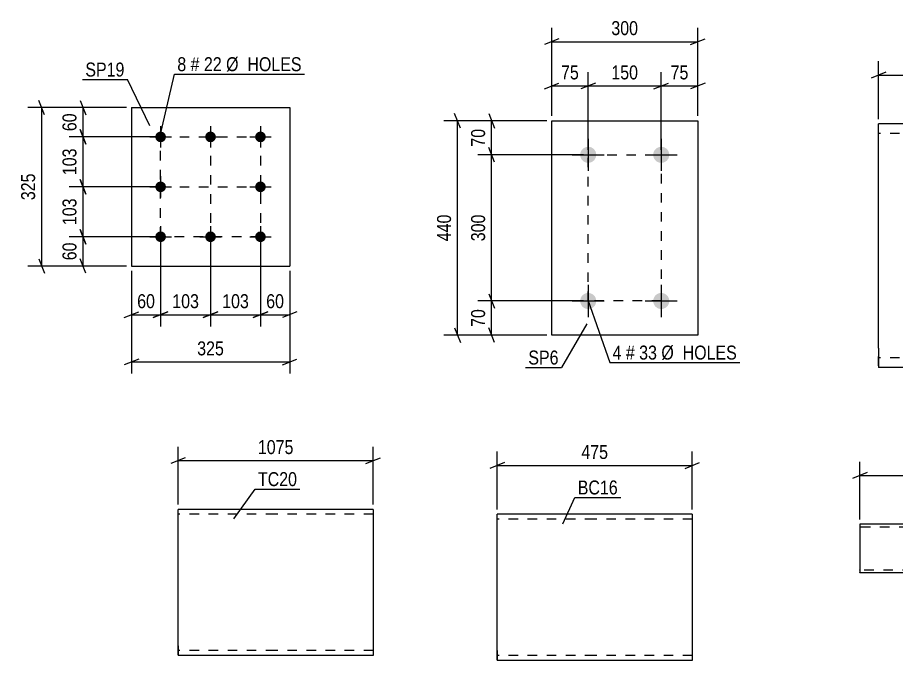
# Model space of a CAD drawing. Header units: millimetres. Extents: x 0 to 2086, y 0 to 594.
# Drawn here: x 510.1 to 690.6, y 319.6 to 451.5 of the extents above; entities that cross this region are included whole.
import ezdxf

# ---------------------------------------------------------------- set-up
doc = ezdxf.new("R2010")
doc.units = ezdxf.units.MM
doc.linetypes.add('DXK_LINE_DOT2', pattern=[3.9198, 1.9599, -1.9599])
doc.styles.add('Arial Narrow', font='ARIALN.TTF', dxfattribs={"height": 0.2})

# ---------------------------------------------------------------- blocks, each defined once
blk = doc.blocks.new('Part-284858482-12657 - 12656')
at = {"color": 2, "linetype": 'Continuous'}
for p, q in [((563.03, 350.57), (543.03, 350.57)), ((543.03, 322.57), (543.03, 350.57)), ((583.13, 350.57), (563.13, 350.57)), ((583.13, 350.57), (583.13, 320.57)), ((543.03, 322.57), (543.03, 320.57)), ((563.03, 320.57), (543.03, 320.57)), ((583.13, 320.57), (563.13, 320.57))]:
    blk.add_line(p, q, dxfattribs=at)
at = {"color": 7, "linetype": 'DXK_LINE_DOT2'}
for p, q in [((563.03, 349.57), (543.03, 349.57)), ((583.13, 349.57), (563.13, 349.57)), ((543.03, 320.72), (543.03, 322.57)), ((543.03, 321.57), (543.03, 321.65)), ((563.03, 321.57), (543.03, 321.57)), ((583.13, 321.57), (563.13, 321.57)), ((583.13, 321.57), (583.13, 321.65))]:
    blk.add_line(p, q, dxfattribs=at)
blk = doc.blocks.new('Part-284858482-12666 - 12665')
at = {"color": 2, "linetype": 'Continuous'}
for p, q in [((628.55, 349.57), (608.55, 349.57)), ((608.55, 321.57), (608.55, 349.57)), ((648.65, 349.57), (628.65, 349.57)), ((648.65, 349.57), (648.65, 319.57)), ((608.55, 321.57), (608.55, 319.57)), ((628.55, 319.57), (608.55, 319.57)), ((648.65, 319.57), (628.65, 319.57))]:
    blk.add_line(p, q, dxfattribs=at)
at = {"color": 7, "linetype": 'DXK_LINE_DOT2'}
for p, q in [((628.55, 348.57), (608.55, 348.57)), ((648.65, 348.57), (628.65, 348.57)), ((608.55, 319.72), (608.55, 321.57)), ((608.55, 320.57), (608.55, 320.64)), ((628.55, 320.57), (608.55, 320.57)), ((648.65, 320.57), (628.65, 320.57)), ((648.65, 320.57), (648.65, 320.64))]:
    blk.add_line(p, q, dxfattribs=at)
blk = doc.blocks.new('Part-284858482-12704 - 12703')
at = {"color": 2, "linetype": 'Continuous'}
for p, q in [((533.46, 433.02), (533.46, 400.52)), ((533.46, 433.02), (565.96, 433.02)), ((565.96, 433.02), (565.96, 400.52)), ((533.46, 400.52), (565.96, 400.52))]:
    blk.add_line(p, q, dxfattribs=at)
blk = doc.blocks.new('Bolt-284858482-12705 - 12703')
at = {"linetype": 'Continuous'}
for points in [[(539.46, 428.12, -1), (539.46, 425.92, -1)], [(549.71, 428.12, -1), (549.71, 425.92, -1)], [(559.96, 428.12, -1), (559.96, 425.92, -1)], [(539.46, 417.87, -1), (539.46, 415.67, -1)], [(559.96, 417.87, -1), (559.96, 415.67, -1)], [(539.46, 407.62, -1), (539.46, 405.42, -1)], [(549.71, 407.62, -1), (549.71, 405.42, -1)], [(559.96, 407.62, -1), (559.96, 405.42, -1)]]:
    blk.add_hatch(color=1, dxfattribs=at).paths.add_polyline_path(points)
at = {"color": 1, "linetype": 'Continuous'}
for p, q in [((539.46, 429.22), (539.46, 424.82)), ((549.71, 429.22), (549.71, 424.82)), ((559.96, 429.22), (559.96, 424.82)), ((537.26, 427.02), (541.66, 427.02)), ((547.51, 427.02), (551.91, 427.02)), ((557.76, 427.02), (562.16, 427.02)), ((539.46, 418.97), (539.46, 414.57)), ((559.96, 418.97), (559.96, 414.57)), ((537.26, 416.77), (541.66, 416.77)), ((557.76, 416.77), (562.16, 416.77)), ((539.46, 408.72), (539.46, 404.32)), ((549.71, 408.72), (549.71, 404.32)), ((559.96, 408.72), (559.96, 404.32)), ((537.26, 406.52), (541.66, 406.52)), ((547.51, 406.52), (551.91, 406.52)), ((557.76, 406.52), (562.16, 406.52))]:
    blk.add_line(p, q, dxfattribs=at)
blk = doc.blocks.new('Part-284858482-12714 - 12713')
at = {"color": 2, "linetype": 'Continuous'}
for p, q in [((619.77, 386.34), (619.77, 430.34)), ((619.77, 430.34), (649.77, 430.34)), ((649.77, 430.34), (649.77, 386.34)), ((649.77, 386.34), (619.77, 386.34))]:
    blk.add_line(p, q, dxfattribs=at)
blk = doc.blocks.new('Bolt-284858482-12715 - 12713')
at = {"linetype": 'Continuous'}
for points in [[(627.27, 424.99, -1), (627.27, 421.69, -1)], [(642.27, 424.99, -1), (642.27, 421.69, -1)], [(627.27, 394.99, -1), (627.27, 391.69, -1)], [(642.27, 394.99, -1), (642.27, 391.69, -1)]]:
    blk.add_hatch(color=1, dxfattribs=at).paths.add_polyline_path(points)
at = {"color": 1, "linetype": 'Continuous'}
for p, q in [((627.27, 426.64), (627.27, 420.04)), ((642.27, 426.64), (642.27, 420.04)), ((623.97, 423.34), (630.57, 423.34)), ((638.97, 423.34), (645.57, 423.34)), ((627.27, 396.64), (627.27, 390.04)), ((642.27, 396.64), (642.27, 390.04)), ((623.97, 393.34), (630.57, 393.34)), ((638.97, 393.34), (645.57, 393.34))]:
    blk.add_line(p, q, dxfattribs=at)
blk = doc.blocks.new('Part-284858482-12807 - 12806')
at = {"color": 2, "linetype": 'Continuous'}
for p, q in [((716.8, 347.51), (683.05, 347.51)), ((683.05, 347.51), (683.05, 337.6)), ((716.76, 347.42), (713.15, 337.51)), ((716.8, 347.51), (716.76, 347.42)), ((683.05, 337.51), (683.05, 337.6)), ((713.15, 337.51), (683.05, 337.51))]:
    blk.add_line(p, q, dxfattribs=at)
at = {"color": 7, "linetype": 'DXK_LINE_DOT2'}
for p, q in [((716.58, 346.91), (683.05, 346.91)), ((683.05, 338.11), (683.05, 338.16)), ((713.37, 338.11), (683.05, 338.11)), ((713.37, 338.11), (713.39, 338.16))]:
    blk.add_line(p, q, dxfattribs=at)
blk = doc.blocks.new('Part-284858482-12867 - 12866')
at = {"color": 2, "linetype": 'Continuous'}
for p, q in [((706.91, 429.69), (686.91, 429.69)), ((686.91, 383.69), (686.91, 429.69)), ((727.01, 429.69), (707.01, 429.69)), ((727.01, 429.69), (727.01, 379.69)), ((686.91, 383.69), (686.91, 379.69)), ((706.91, 379.69), (686.91, 379.69)), ((727.01, 379.69), (707.01, 379.69))]:
    blk.add_line(p, q, dxfattribs=at)
at = {"color": 7, "linetype": 'DXK_LINE_DOT2'}
for p, q in [((706.91, 427.69), (686.91, 427.69)), ((727.01, 427.69), (707.01, 427.69)), ((686.91, 380), (686.91, 383.69)), ((706.91, 381.69), (686.91, 381.69)), ((727.01, 381.69), (707.01, 381.69))]:
    blk.add_line(p, q, dxfattribs=at)
blk = doc.blocks.new('Rectangle-284858482-14348 - 12703')
at = {"color": 1, "linetype": 'DXK_LINE_DOT2'}
blk.add_lwpolyline([(539.46, 427.02), (559.96, 427.02), (559.96, 406.52), (539.46, 406.52), (539.46, 427.02)], close=True, dxfattribs=at)
blk = doc.blocks.new('Rectangle-284858482-14485 - 12713')
at = {"color": 1, "linetype": 'DXK_LINE_DOT2'}
blk.add_lwpolyline([(627.27, 423.34), (642.27, 423.34), (642.27, 393.34), (627.27, 393.34), (627.27, 423.34)], close=True, dxfattribs=at)
blk = doc.blocks.new('Line-284858482-14358 - 12703')
at = {"color": 1, "linetype": 'DXK_LINE_DOT2'}
blk.add_line((539.46, 416.77), (559.96, 416.77), dxfattribs=at)
blk = doc.blocks.new('Line-284858482-14365 - 12703')
at = {"color": 1, "linetype": 'DXK_LINE_DOT2'}
blk.add_line((549.71, 427.02), (549.71, 406.52), dxfattribs=at)
blk = doc.blocks.new('StraightDimension-284858482-12883 - 12656')
at = {"color": 7, "linetype": 'Continuous'}
for p, q in [((543.03, 351.57), (543.03, 363.42)), ((583.13, 351.57), (583.13, 363.42)), ((544.53, 361.17), (541.53, 359.97)), ((581.63, 359.97), (584.63, 361.17)), ((543.03, 360.57), (583.13, 360.57))]:
    blk.add_line(p, q, dxfattribs=at)
at = {"color": 0}
blk.add_wipeout([(567.34, 361.32), (567.34, 365.52), (558.83, 365.52), (558.83, 361.32)], dxfattribs=at)
at = {"color": 3, "style": 'Arial Narrow'}
blk.add_text('1075', height=2.863, dxfattribs=at).set_placement((559.43, 361.92))
blk = doc.blocks.new('StraightDimension-284858482-12887 - 12665')
at = {"color": 7, "linetype": 'Continuous'}
for p, q in [((608.55, 350.57), (608.55, 362.42)), ((648.65, 350.57), (648.65, 362.42)), ((610.05, 360.17), (607.05, 358.97)), ((608.55, 359.57), (648.65, 359.57)), ((647.15, 358.97), (650.15, 360.17))]:
    blk.add_line(p, q, dxfattribs=at)
at = {"color": 0}
blk.add_wipeout([(631.95, 360.32), (631.95, 364.52), (625.26, 364.52), (625.26, 360.32)], dxfattribs=at)
at = {"color": 3, "style": 'Arial Narrow'}
blk.add_text('475', height=2.863, dxfattribs=at).set_placement((625.86, 360.92))
blk = doc.blocks.new('StraightDimension-284858482-12971 - 12703')
at = {"color": 7, "linetype": 'Continuous'}
for p, q in [((522.92, 434.52), (524.12, 431.52)), ((532.46, 433.02), (520.67, 433.02)), ((523.52, 427.02), (523.52, 433.02)), ((524.12, 425.52), (522.92, 428.52)), ((538.46, 427.02), (520.67, 427.02))]:
    blk.add_line(p, q, dxfattribs=at)
at = {"color": 0}
blk.add_wipeout([(522.77, 432.45), (518.57, 432.45), (518.57, 427.59), (522.77, 427.59)], dxfattribs=at)
at = {"color": 3, "style": 'Arial Narrow'}
blk.add_text('60', height=2.863, rotation=90.0002, dxfattribs=at).set_placement((522.17, 428.19))
blk = doc.blocks.new('StraightDimension-284858482-19648 - 12703')
at = {"color": 7, "linetype": 'Continuous'}
for p, q in [((539.46, 405.52), (539.46, 388.12)), ((549.71, 405.52), (549.71, 388.12)), ((537.96, 389.92), (540.96, 391.12)), ((539.46, 390.52), (549.71, 390.52)), ((551.21, 391.12), (548.21, 389.92))]:
    blk.add_line(p, q, dxfattribs=at)
at = {"color": 0}
blk.add_wipeout([(547.93, 391.27), (547.93, 395.47), (541.25, 395.47), (541.25, 391.27)], dxfattribs=at)
at = {"color": 3, "style": 'Arial Narrow'}
blk.add_text('103', height=2.863, dxfattribs=at).set_placement((541.85, 391.87))
blk = doc.blocks.new('StraightDimension-284858482-12974 - 12703')
at = {"color": 7, "linetype": 'Continuous'}
for p, q in [((522.92, 408.02), (524.12, 405.02)), ((538.46, 406.52), (520.67, 406.52)), ((523.52, 400.52), (523.52, 406.52)), ((524.12, 399.02), (522.92, 402.02)), ((532.46, 400.52), (520.67, 400.52))]:
    blk.add_line(p, q, dxfattribs=at)
at = {"color": 0}
blk.add_wipeout([(522.77, 405.95), (518.57, 405.95), (518.57, 401.09), (522.77, 401.09)], dxfattribs=at)
at = {"color": 3, "style": 'Arial Narrow'}
blk.add_text('60', height=2.863, rotation=90.0002, dxfattribs=at).set_placement((522.17, 401.69))
blk = doc.blocks.new('StraightDimension-284858482-12987 - 12703')
at = {"color": 7, "linetype": 'Continuous'}
for p, q in [((515.63, 431.52), (514.43, 434.52)), ((532.46, 433.02), (512.18, 433.02)), ((515.03, 400.52), (515.03, 433.02)), ((514.43, 402.02), (515.63, 399.02)), ((532.46, 400.52), (512.18, 400.52))]:
    blk.add_line(p, q, dxfattribs=at)
at = {"color": 0}
blk.add_wipeout([(514.28, 420.11), (510.08, 420.11), (510.08, 413.43), (514.28, 413.43)], dxfattribs=at)
at = {"color": 3, "style": 'Arial Narrow'}
blk.add_text('325', height=2.863, rotation=90.0002, dxfattribs=at).set_placement((513.68, 414.03))
blk = doc.blocks.new('StraightDimension-284858482-12991 - 12703')
at = {"color": 7, "linetype": 'Continuous'}
for p, q in [((559.96, 405.52), (559.96, 388.12)), ((565.96, 399.52), (565.96, 388.12)), ((558.46, 389.92), (561.46, 391.12)), ((559.96, 390.52), (565.96, 390.52)), ((567.46, 391.12), (564.46, 389.92))]:
    blk.add_line(p, q, dxfattribs=at)
at = {"color": 0}
blk.add_wipeout([(565.39, 391.27), (565.39, 395.47), (560.54, 395.47), (560.54, 391.27)], dxfattribs=at)
at = {"color": 3, "style": 'Arial Narrow'}
blk.add_text('60', height=2.863, dxfattribs=at).set_placement((561.14, 391.87))
blk = doc.blocks.new('StraightDimension-284858482-19644 - 12703')
at = {"color": 7, "linetype": 'Continuous'}
for p, q in [((522.92, 418.27), (524.12, 415.27)), ((538.46, 416.77), (520.67, 416.77)), ((523.52, 406.52), (523.52, 416.77)), ((524.12, 405.02), (522.92, 408.02)), ((538.46, 406.52), (520.67, 406.52))]:
    blk.add_line(p, q, dxfattribs=at)
at = {"color": 0}
blk.add_wipeout([(522.77, 414.99), (518.57, 414.99), (518.57, 408.31), (522.77, 408.31)], dxfattribs=at)
at = {"color": 3, "style": 'Arial Narrow'}
blk.add_text('103', height=2.863, rotation=90.0002, dxfattribs=at).set_placement((522.17, 408.91))
blk = doc.blocks.new('StraightDimension-284858482-12994 - 12703')
at = {"color": 7, "linetype": 'Continuous'}
for p, q in [((539.46, 405.52), (539.46, 388.12)), ((533.46, 399.52), (533.46, 388.12)), ((531.96, 389.92), (534.96, 391.12)), ((533.46, 390.52), (539.46, 390.52)), ((540.96, 391.12), (537.96, 389.92))]:
    blk.add_line(p, q, dxfattribs=at)
at = {"color": 0}
blk.add_wipeout([(538.89, 391.27), (538.89, 395.47), (534.04, 395.47), (534.04, 391.27)], dxfattribs=at)
at = {"color": 3, "style": 'Arial Narrow'}
blk.add_text('60', height=2.863, dxfattribs=at).set_placement((534.64, 391.87))
blk = doc.blocks.new('StraightDimension-284858482-13007 - 12703')
at = {"color": 7, "linetype": 'Continuous'}
for p, q in [((533.46, 399.52), (533.46, 378.43)), ((565.96, 399.52), (565.96, 378.43)), ((534.96, 381.43), (531.96, 380.23)), ((533.46, 380.83), (565.96, 380.83)), ((564.46, 380.23), (567.46, 381.43))]:
    blk.add_line(p, q, dxfattribs=at)
at = {"color": 0}
blk.add_wipeout([(553.06, 381.58), (553.06, 385.78), (546.37, 385.78), (546.37, 381.58)], dxfattribs=at)
at = {"color": 3, "style": 'Arial Narrow'}
blk.add_text('325', height=2.863, dxfattribs=at).set_placement((546.97, 382.18))
blk = doc.blocks.new('StraightDimension-284858482-19646 - 12703')
at = {"color": 7, "linetype": 'Continuous'}
for p, q in [((522.92, 428.52), (524.12, 425.52)), ((538.46, 427.02), (520.67, 427.02)), ((523.52, 416.77), (523.52, 427.02)), ((524.12, 415.27), (522.92, 418.27)), ((538.46, 416.77), (520.67, 416.77))]:
    blk.add_line(p, q, dxfattribs=at)
at = {"color": 0}
blk.add_wipeout([(522.77, 425.24), (518.57, 425.24), (518.57, 418.56), (522.77, 418.56)], dxfattribs=at)
at = {"color": 3, "style": 'Arial Narrow'}
blk.add_text('103', height=2.863, rotation=90.0002, dxfattribs=at).set_placement((522.17, 419.16))
blk = doc.blocks.new('StraightDimension-284858482-19650 - 12703')
at = {"color": 7, "linetype": 'Continuous'}
for p, q in [((549.71, 405.52), (549.71, 388.12)), ((559.96, 405.52), (559.96, 388.12)), ((548.21, 389.92), (551.21, 391.12)), ((549.71, 390.52), (559.96, 390.52)), ((561.46, 391.12), (558.46, 389.92))]:
    blk.add_line(p, q, dxfattribs=at)
at = {"color": 0}
blk.add_wipeout([(558.18, 391.27), (558.18, 395.47), (551.5, 395.47), (551.5, 391.27)], dxfattribs=at)
at = {"color": 3, "style": 'Arial Narrow'}
blk.add_text('103', height=2.863, dxfattribs=at).set_placement((552.1, 391.87))
blk = doc.blocks.new('StraightDimension-284858482-13011 - 12713')
at = {"color": 7, "linetype": 'Continuous'}
for p, q in [((606.84, 431.84), (608.04, 428.84)), ((618.77, 430.34), (604.59, 430.34)), ((607.44, 423.34), (607.44, 430.34)), ((608.04, 421.84), (606.84, 424.84)), ((626.27, 423.34), (604.59, 423.34))]:
    blk.add_line(p, q, dxfattribs=at)
at = {"color": 0}
blk.add_wipeout([(606.69, 429.27), (602.49, 429.27), (602.49, 424.41), (606.69, 424.41)], dxfattribs=at)
at = {"color": 3, "style": 'Arial Narrow'}
blk.add_text('70', height=2.863, rotation=90.0002, dxfattribs=at).set_placement((606.09, 425.01))
blk = doc.blocks.new('StraightDimension-284858482-13027 - 12713')
at = {"color": 7, "linetype": 'Continuous'}
for p, q in [((642.27, 424.34), (642.27, 440.32)), ((649.77, 431.34), (649.77, 440.32)), ((640.77, 436.87), (643.77, 438.07)), ((642.27, 437.47), (649.77, 437.47)), ((651.27, 438.07), (648.27, 436.87))]:
    blk.add_line(p, q, dxfattribs=at)
at = {"color": 0}
blk.add_wipeout([(648.44, 438.22), (648.44, 442.42), (643.59, 442.42), (643.59, 438.22)], dxfattribs=at)
at = {"color": 3, "style": 'Arial Narrow'}
blk.add_text('75', height=2.863, dxfattribs=at).set_placement((644.19, 438.82))
blk = doc.blocks.new('StraightDimension-284858482-13039 - 12713')
at = {"color": 7, "linetype": 'Continuous'}
for p, q in [((619.77, 431.34), (619.77, 449.41)), ((649.77, 431.34), (649.77, 449.41)), ((621.27, 447.16), (618.27, 445.96)), ((619.77, 446.56), (649.77, 446.56)), ((648.27, 445.96), (651.27, 447.16))]:
    blk.add_line(p, q, dxfattribs=at)
at = {"color": 0}
blk.add_wipeout([(638.11, 447.31), (638.11, 451.51), (631.42, 451.51), (631.42, 447.31)], dxfattribs=at)
at = {"color": 3, "style": 'Arial Narrow'}
blk.add_text('300', height=2.863, dxfattribs=at).set_placement((632.02, 447.91))
blk = doc.blocks.new('StraightDimension-284858482-13012 - 12713')
at = {"color": 7, "linetype": 'Continuous'}
for p, q in [((608.04, 421.84), (606.84, 424.84)), ((626.27, 423.34), (604.59, 423.34)), ((607.44, 393.34), (607.44, 423.34)), ((606.84, 394.84), (608.04, 391.84)), ((626.27, 393.34), (604.59, 393.34))]:
    blk.add_line(p, q, dxfattribs=at)
at = {"color": 0}
blk.add_wipeout([(606.69, 411.68), (602.49, 411.68), (602.49, 405), (606.69, 405)], dxfattribs=at)
at = {"color": 3, "style": 'Arial Narrow'}
blk.add_text('300', height=2.863, rotation=90.0002, dxfattribs=at).set_placement((606.09, 405.6))
blk = doc.blocks.new('StraightDimension-284858482-13013 - 12713')
at = {"color": 7, "linetype": 'Continuous'}
for p, q in [((606.84, 394.84), (608.04, 391.84)), ((626.27, 393.34), (604.59, 393.34)), ((607.44, 386.34), (607.44, 393.34)), ((618.77, 386.34), (604.59, 386.34)), ((608.04, 384.84), (606.84, 387.84))]:
    blk.add_line(p, q, dxfattribs=at)
at = {"color": 0}
blk.add_wipeout([(606.69, 392.27), (602.49, 392.27), (602.49, 387.41), (606.69, 387.41)], dxfattribs=at)
at = {"color": 3, "style": 'Arial Narrow'}
blk.add_text('70', height=2.863, rotation=90.0002, dxfattribs=at).set_placement((606.09, 388.01))
blk = doc.blocks.new('StraightDimension-284858482-13023 - 12713')
at = {"color": 7, "linetype": 'Continuous'}
for p, q in [((601.04, 428.84), (599.84, 431.84)), ((618.77, 430.34), (597.59, 430.34)), ((600.44, 386.34), (600.44, 430.34)), ((618.77, 386.34), (597.59, 386.34)), ((599.84, 387.84), (601.04, 384.84))]:
    blk.add_line(p, q, dxfattribs=at)
at = {"color": 0}
blk.add_wipeout([(599.69, 411.68), (595.49, 411.68), (595.49, 405), (599.69, 405)], dxfattribs=at)
at = {"color": 3, "style": 'Arial Narrow'}
blk.add_text('440', height=2.863, rotation=90.0002, dxfattribs=at).set_placement((599.09, 405.6))
blk = doc.blocks.new('StraightDimension-284858482-13028 - 12713')
at = {"color": 7, "linetype": 'Continuous'}
for p, q in [((627.27, 424.34), (627.27, 440.32)), ((642.27, 424.34), (642.27, 440.32)), ((628.77, 438.07), (625.77, 436.87)), ((627.27, 437.47), (642.27, 437.47)), ((640.77, 436.87), (643.77, 438.07))]:
    blk.add_line(p, q, dxfattribs=at)
at = {"color": 0}
blk.add_wipeout([(638.11, 438.22), (638.11, 442.42), (631.42, 442.42), (631.42, 438.22)], dxfattribs=at)
at = {"color": 3, "style": 'Arial Narrow'}
blk.add_text('150', height=2.863, dxfattribs=at).set_placement((632.02, 438.82))
blk = doc.blocks.new('StraightDimension-284858482-13029 - 12713')
at = {"color": 7, "linetype": 'Continuous'}
for p, q in [((619.77, 431.34), (619.77, 440.32)), ((627.27, 424.34), (627.27, 440.32)), ((618.27, 436.87), (621.27, 438.07)), ((619.77, 437.47), (627.27, 437.47)), ((628.77, 438.07), (625.77, 436.87))]:
    blk.add_line(p, q, dxfattribs=at)
at = {"color": 0}
blk.add_wipeout([(625.94, 438.22), (625.94, 442.42), (621.09, 442.42), (621.09, 438.22)], dxfattribs=at)
at = {"color": 3, "style": 'Arial Narrow'}
blk.add_text('75', height=2.863, dxfattribs=at).set_placement((621.69, 438.82))
blk = doc.blocks.new('StraightDimension-284858482-13166 - 12806')
at = {"color": 7, "linetype": 'Continuous'}
for p, q in [((683.05, 348.51), (683.05, 360.36)), ((716.8, 348.51), (716.8, 360.36)), ((684.55, 358.11), (681.55, 356.91)), ((683.05, 357.51), (716.8, 357.51)), ((715.3, 356.91), (718.3, 358.11))]:
    blk.add_line(p, q, dxfattribs=at)
at = {"color": 0}
blk.add_wipeout([(703.27, 358.26), (703.27, 362.46), (696.58, 362.46), (696.58, 358.26)], dxfattribs=at)
at = {"color": 3, "style": 'Arial Narrow'}
blk.add_text('337', height=2.863, dxfattribs=at).set_placement((697.18, 358.86))
blk = doc.blocks.new('StraightDimension-284858482-13276 - 12866')
at = {"color": 7, "linetype": 'Continuous'}
for p, q in [((686.91, 430.69), (686.91, 442.54)), ((727.01, 430.69), (727.01, 442.54)), ((688.41, 440.29), (685.41, 439.09)), ((686.91, 439.69), (727.01, 439.69)), ((725.51, 439.09), (728.51, 440.29))]:
    blk.add_line(p, q, dxfattribs=at)
at = {"color": 0}
blk.add_wipeout([(712.13, 440.44), (712.13, 444.64), (701.79, 444.64), (701.79, 440.44)], dxfattribs=at)
at = {"color": 3, "style": 'Arial Narrow'}
blk.add_text('13923', height=2.863, dxfattribs=at).set_placement((702.39, 441.04))
blk = doc.blocks.new('Mark-284858482-13279 - 12656')
at = {"color": 0}
blk.add_wipeout([(567.47, 355.34), (567.47, 358.34), (559.44, 358.34), (559.44, 355.34)], dxfattribs=at)
blk.add_wipeout([(567.47, 355.34), (567.47, 358.34), (559.44, 358.34), (559.44, 355.34)], dxfattribs=at)
at = {"color": 30, "linetype": 'Continuous'}
for p, q in [((554.46, 348.65), (558.84, 354.74)), ((558.84, 354.74), (568.07, 354.74))]:
    blk.add_line(p, q, dxfattribs=at)
at = {"color": 3, "style": 'Arial Narrow'}
blk.add_text('TC20', height=2.863, dxfattribs=at).set_placement((559.44, 355.34))
blk = doc.blocks.new('Mark-284858482-13282 - 12665')
at = {"color": 0}
blk.add_wipeout([(633.34, 353.63), (633.34, 356.63), (625.12, 356.63), (625.12, 353.63)], dxfattribs=at)
blk.add_wipeout([(633.34, 353.63), (633.34, 356.63), (625.12, 356.63), (625.12, 353.63)], dxfattribs=at)
at = {"color": 30, "linetype": 'Continuous'}
for p, q in [((622.09, 347.57), (624.52, 353.03)), ((624.52, 353.03), (633.94, 353.03))]:
    blk.add_line(p, q, dxfattribs=at)
at = {"color": 3, "style": 'Arial Narrow'}
blk.add_text('BC16', height=2.863, dxfattribs=at).set_placement((625.12, 353.63))
blk = doc.blocks.new('Mark-284858482-13295 - 12703')
at = {"color": 0}
blk.add_wipeout([(544.72, 440.51), (544.72, 443.51), (542.89, 443.51), (542.89, 440.51)], dxfattribs=at)
blk.add_wipeout([(544.72, 440.51), (544.72, 443.51), (542.89, 443.51), (542.89, 440.51)], dxfattribs=at)
at = {"color": 7, "linetype": 'Continuous'}
blk.add_line((539.27, 426.95), (542.29, 439.91), dxfattribs=at)
at = {"color": 3, "style": 'Arial Narrow'}
blk.add_text('8', height=2.86, dxfattribs=at).set_placement((542.89, 440.51))
at = {"color": 0}
blk.add_wipeout([(547.45, 440.51), (547.45, 443.51), (545.62, 443.51), (545.62, 440.51)], dxfattribs=at)
blk.add_wipeout([(547.45, 440.51), (547.45, 443.51), (545.62, 443.51), (545.62, 440.51)], dxfattribs=at)
at = {"color": 3, "style": 'Arial Narrow'}
blk.add_text('#', height=2.86, dxfattribs=at).set_placement((545.62, 440.51))
at = {"color": 0}
blk.add_wipeout([(552, 440.51), (552, 443.51), (548.35, 443.51), (548.35, 440.51)], dxfattribs=at)
blk.add_wipeout([(552, 440.51), (552, 443.51), (548.35, 443.51), (548.35, 440.51)], dxfattribs=at)
at = {"color": 3, "style": 'Arial Narrow'}
blk.add_text('22', height=2.863, dxfattribs=at).set_placement((548.35, 440.51))
at = {"color": 0}
blk.add_wipeout([(568.43, 440.51), (568.43, 443.51), (552.9, 443.51), (552.9, 440.51)], dxfattribs=at)
blk.add_wipeout([(568.43, 440.51), (568.43, 443.51), (552.9, 443.51), (552.9, 440.51)], dxfattribs=at)
at = {"color": 7, "linetype": 'Continuous'}
blk.add_line((542.29, 439.91), (569.03, 439.91), dxfattribs=at)
at = {"color": 3, "style": 'Arial Narrow'}
blk.add_text('Ø  HOLES', height=2.863, dxfattribs=at).set_placement((552.9, 440.51))
blk = doc.blocks.new('Mark-284858482-13292 - 12703')
at = {"color": 0}
blk.add_wipeout([(532.04, 439.41), (532.04, 442.41), (524, 442.41), (524, 439.41)], dxfattribs=at)
blk.add_wipeout([(532.04, 439.41), (532.04, 442.41), (524, 442.41), (524, 439.41)], dxfattribs=at)
at = {"color": 30, "linetype": 'Continuous'}
for p in [(523.4, 438.81), (537.26, 429.27)]:
    blk.add_line(p, (532.64, 438.81), dxfattribs=at)
at = {"color": 3, "style": 'Arial Narrow'}
blk.add_text('SP19', height=2.863, dxfattribs=at).set_placement((524, 439.41))
blk = doc.blocks.new('Mark-284858482-13296 - 12713')
at = {"color": 0}
blk.add_wipeout([(621.18, 380.3), (621.18, 383.3), (614.97, 383.3), (614.97, 380.3)], dxfattribs=at)
blk.add_wipeout([(621.18, 380.3), (621.18, 383.3), (614.97, 383.3), (614.97, 380.3)], dxfattribs=at)
at = {"color": 30, "linetype": 'Continuous'}
for p in [(626.97, 388.65), (614.37, 379.7)]:
    blk.add_line(p, (621.78, 379.7), dxfattribs=at)
at = {"color": 3, "style": 'Arial Narrow'}
blk.add_text('SP6', height=2.863, dxfattribs=at).set_placement((614.97, 380.3))
blk = doc.blocks.new('Mark-284858482-13299 - 12713')
at = {"color": 0}
blk.add_wipeout([(634.11, 381.32), (634.11, 384.32), (632.28, 384.32), (632.28, 381.32)], dxfattribs=at)
blk.add_wipeout([(634.11, 381.32), (634.11, 384.32), (632.28, 384.32), (632.28, 381.32)], dxfattribs=at)
at = {"color": 7, "linetype": 'Continuous'}
blk.add_line((627.16, 393.59), (631.68, 380.72), dxfattribs=at)
at = {"color": 3, "style": 'Arial Narrow'}
blk.add_text('4', height=2.86, dxfattribs=at).set_placement((632.28, 381.32))
at = {"color": 0}
blk.add_wipeout([(636.83, 381.32), (636.83, 384.32), (635.01, 384.32), (635.01, 381.32)], dxfattribs=at)
blk.add_wipeout([(636.83, 381.32), (636.83, 384.32), (635.01, 384.32), (635.01, 381.32)], dxfattribs=at)
at = {"color": 3, "style": 'Arial Narrow'}
blk.add_text('#', height=2.86, dxfattribs=at).set_placement((635.01, 381.32))
at = {"color": 0}
blk.add_wipeout([(641.39, 381.32), (641.39, 384.32), (637.73, 384.32), (637.73, 381.32)], dxfattribs=at)
blk.add_wipeout([(641.39, 381.32), (641.39, 384.32), (637.73, 384.32), (637.73, 381.32)], dxfattribs=at)
at = {"color": 3, "style": 'Arial Narrow'}
blk.add_text('33', height=2.863, dxfattribs=at).set_placement((637.73, 381.32))
at = {"color": 0}
blk.add_wipeout([(657.82, 381.32), (657.82, 384.32), (642.29, 384.32), (642.29, 381.32)], dxfattribs=at)
blk.add_wipeout([(657.82, 381.32), (657.82, 384.32), (642.29, 384.32), (642.29, 381.32)], dxfattribs=at)
at = {"color": 7, "linetype": 'Continuous'}
blk.add_line((631.68, 380.72), (658.42, 380.72), dxfattribs=at)
at = {"color": 3, "style": 'Arial Narrow'}
blk.add_text('Ø  HOLES', height=2.863, dxfattribs=at).set_placement((642.29, 381.32))

msp = doc.modelspace()

# ---------------------------------------------------------------- block references
for name in ['StraightDimension-284858482-13276 - 12866', 'Part-284858482-12704 - 12703', 'Part-284858482-12714 - 12713', 'Part-284858482-12867 - 12866', 'Bolt-284858482-12705 - 12703', 'Rectangle-284858482-14348 - 12703', 'Line-284858482-14365 - 12703', 'Bolt-284858482-12715 - 12713', 'Rectangle-284858482-14485 - 12713', 'Line-284858482-14358 - 12703', 'StraightDimension-284858482-12883 - 12656', 'StraightDimension-284858482-12887 - 12665', 'StraightDimension-284858482-13166 - 12806', 'Part-284858482-12657 - 12656', 'Part-284858482-12666 - 12665', 'Part-284858482-12807 - 12806']:
    msp.add_blockref(name, (0, 0))

# ---------------------------------------------------------------- next in the draw order: block references
for name in ['StraightDimension-284858482-13027 - 12713', 'StraightDimension-284858482-12971 - 12703', 'StraightDimension-284858482-13011 - 12713', 'StraightDimension-284858482-19648 - 12703', 'StraightDimension-284858482-12991 - 12703', 'Mark-284858482-13279 - 12656', 'Mark-284858482-13282 - 12665']:
    msp.add_blockref(name, (0, 0))

# ---------------------------------------------------------------- next in the draw order: block references
for name in ['StraightDimension-284858482-13039 - 12713', 'StraightDimension-284858482-13012 - 12713', 'StraightDimension-284858482-12974 - 12703']:
    msp.add_blockref(name, (0, 0))

# ---------------------------------------------------------------- next in the draw order: block references
for name in ['StraightDimension-284858482-13028 - 12713', 'StraightDimension-284858482-12987 - 12703', 'StraightDimension-284858482-13013 - 12713']:
    msp.add_blockref(name, (0, 0))

# ---------------------------------------------------------------- next in the draw order: block references
for name in ['StraightDimension-284858482-13023 - 12713', 'StraightDimension-284858482-19644 - 12703']:
    msp.add_blockref(name, (0, 0))

# ---------------------------------------------------------------- next in the draw order: block references
for name in ['StraightDimension-284858482-13029 - 12713', 'StraightDimension-284858482-19646 - 12703', 'StraightDimension-284858482-12994 - 12703', 'Mark-284858482-13296 - 12713']:
    msp.add_blockref(name, (0, 0))

# ---------------------------------------------------------------- next in the draw order: block references
for name in ['Mark-284858482-13292 - 12703', 'Mark-284858482-13295 - 12703', 'StraightDimension-284858482-13007 - 12703', 'Mark-284858482-13299 - 12713']:
    msp.add_blockref(name, (0, 0))

# ---------------------------------------------------------------- next in the draw order: block references
msp.add_blockref('StraightDimension-284858482-19650 - 12703', (0, 0))

doc.saveas('drawing.dxf')
